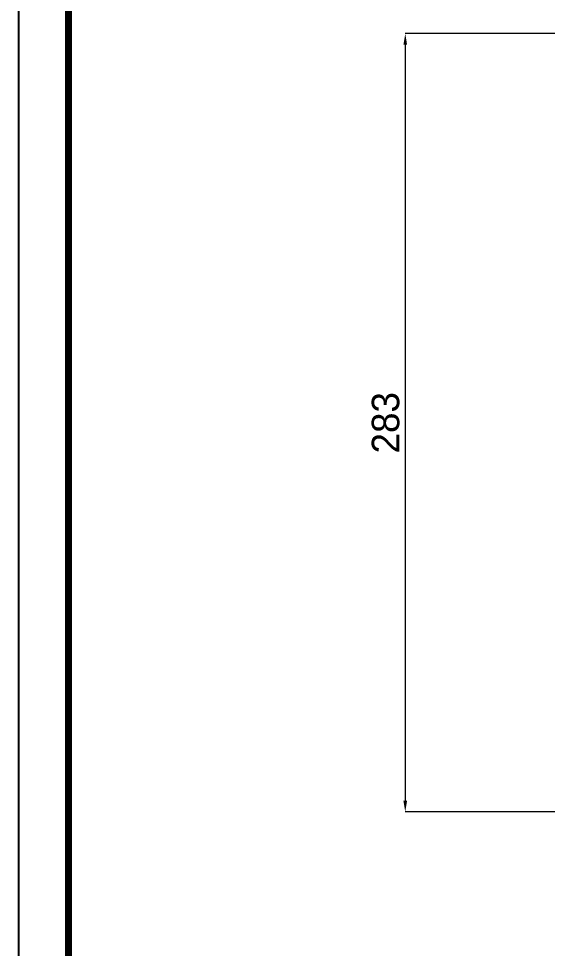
# Model space of a CAD drawing. Extents: x 0 to 1128, y 0 to 827.
# Drawn here: x 0 to 192.5, y 279.3 to 617.5 of the extents above; entities that cross this region are included whole.
import ezdxf

# ---------------------------------------------------------------- set-up
doc = ezdxf.new("R2010")
doc.units = 0
doc.header["$LTSCALE"] = 10
doc.header["$MEASUREMENT"] = 0
doc.header["$PDMODE"] = 3
doc.header["$PDSIZE"] = -10
doc.layers.get('0').update_dxf_attribs({"linetype": 'CONTINUOUS'})
doc.layers.get('DEFPOINTS').update_dxf_attribs({"linetype": 'CONTINUOUS'})
doc.styles.add('Daelim Dimension', font='')
doc.styles.get('Daelim Dimension').set_extended_font_data('나눔고딕')
doc.dimstyles.new('DEFAULT', dxfattribs={"dimscale": 2, "dimtxt": 2, "dimasz": 2, "dimexe": 0, "dimexo": 2, "dimgap": 1, "dimtad": 1, "dimdec": 0, "dimzin": 9, "dimdsep": 46, "dimtxsty": 'Daelim Dimension', "dimcen": 0.5, "dimclrd": 5, "dimclre": 5, "dimclrt": 256, "dimadec": 1, "dimazin": 0, "dimtfac": 1, "dimtdec": 0, "dimtix": 1, "dimtmove": 0, "dimatfit": 3, "dimfxl": 1, "dimtolj": 1, "dimtzin": 1, "dimlwd": 9, "dimlwe": 9, "dimarcsym": 0})

# ---------------------------------------------------------------- blocks, each defined once
blk = doc.blocks.new('*D3')
at = {"color": 5, "lineweight": 9, "ltscale": 0.5, "transparency": 16777216}
for p, q in [((238.55, 612.01), (140.76, 612.01)), ((140.76, 608.01), (140.76, 332.96)), ((211.5, 328.96), (140.76, 328.96))]:
    blk.add_line(p, q, dxfattribs=at)
at = {"color": 5, "ltscale": 0.5, "transparency": 16777216}
for points in [[(140.09, 608.01), (141.42, 608.01), (140.76, 612.01)], [(140.09, 332.96), (141.42, 332.96), (140.76, 328.96)]]:
    blk.add_solid(points, dxfattribs=at)
at = {"layer": 'DEFPOINTS', "color": 0, "ltscale": 0.5, "transparency": 16777216}
for p in [(242.55, 612.01), (140.76, 328.96), (215.5, 328.96)]:
    blk.add_point(p, dxfattribs=at)
at = {"color": 7, "ltscale": 0.5, "transparency": 16777216, "insert": (133.64, 470.48), "char_height": 10, "attachment_point": 5, "rotation": 90, "style": 'Daelim Dimension'}
blk.add_mtext('\\A1;283', dxfattribs=at)

msp = doc.modelspace()

# ---------------------------------------------------------------- linework, layer by layer
at = {"ltscale": 0.5}
msp.add_lwpolyline([(0, 0), (1128.4, 0), (1128.4, 826.8), (0, 826.8)], close=True, dxfattribs=at)
at = {"color": 5, "linetype": 'ByBlock', "lineweight": 200, "const_width": 2.6}
msp.add_lwpolyline([(18.14, 35.4), (1110.14, 35.4), (1110.14, 807.6), (18.14, 807.6)], close=True, dxfattribs=at)

# ---------------------------------------------------------------- dimensions: what is measured, and where the dimension line sits
at = {"color": 5, "ltscale": 0.5}
dim = msp.add_linear_dim(base=(140.76, 328.96), p1=(242.55, 612.01), p2=(215.5, 328.96), angle=90, dimstyle='DEFAULT', override={"dimtxt": 5, "dimclrd": 5, "dimclre": 5, "dimclrt": 7}, dxfattribs=at)
dim.commit()
dim.dimension.update_dxf_attribs({"geometry": '*D3', "text_midpoint": (133.64, 470.48)})

doc.saveas('drawing.dxf')
